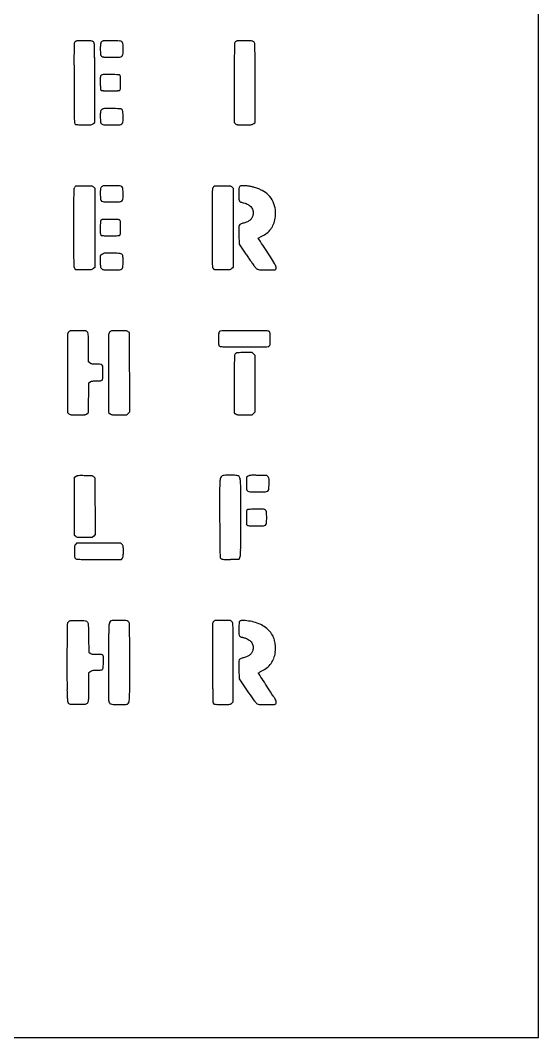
# Model space of a CAD drawing. Header units: centimetres. Extents: x 0 to 40, y 0 to 40.
# Drawn here: x 29.78 to 40, y 0 to 20.06 of the extents above; entities that cross this region are included whole.
import ezdxf

# ---------------------------------------------------------------- set-up
doc = ezdxf.new("R2010")
doc.units = ezdxf.units.CM
doc.header["$MEASUREMENT"] = 0
doc.layers.add('test v4_0', color=7, linetype='Continuous')

msp = doc.modelspace()

# ---------------------------------------------------------------- linework, layer by layer
at = {"layer": 'test v4_0'}
for p, q in [((40, 0), (40, 40)), ((31.25, 18.049), (31.25, 18.827)), ((34, 18.822), (34, 18.043)), ((34.41, 18.049), (34.41, 18.828)), ((31.225, 18.025), (31.25, 18.049)), ((34, 18.043), (34.023, 18.022)), ((34.385, 18.025), (34.41, 18.049)), ((30.861, 16.774), (30.881, 16.8)), ((30.881, 16.8), (31.041, 16.8)), ((31.225, 16.775), (31.25, 16.751)), ((31.25, 16.751), (31.25, 15.189)), ((33.591, 16.774), (33.611, 16.8)), ((33.611, 16.8), (33.771, 16.8)), ((33.955, 16.775), (33.98, 16.751)), ((33.98, 16.751), (33.98, 15.189)), ((34.092, 15.83), (34.095, 15.645)), ((34.472, 15.765), (34.544, 15.802)), ((34.515, 15.7), (34.472, 15.765)), ((34.095, 15.645), (34.217, 15.47)), ((31.391, 15.444), (31.36, 15.418)), ((31.36, 15.418), (31.36, 15.304)), ((30.881, 15.14), (30.861, 15.166)), ((31.041, 15.14), (30.881, 15.14)), ((31.25, 15.189), (31.225, 15.165)), ((33.611, 15.14), (33.591, 15.166)), ((33.771, 15.14), (33.611, 15.14)), ((33.98, 15.189), (33.955, 15.165)), ((31.935, 13.902), (31.911, 13.921)), ((31.94, 12.339), (31.935, 13.902)), ((31.13, 13.329), (31.13, 13.593)), ((34.352, 13.51), (34.208, 13.509)), ((34.41, 13.452), (34.352, 13.51)), ((34.41, 12.338), (34.41, 13.452)), ((31.155, 13.305), (31.13, 13.329)), ((30.712, 13.092), (30.715, 12.328)), ((31.522, 13.082), (31.525, 12.328)), ((31.125, 12.328), (31.135, 12.912)), ((31.135, 12.912), (31.159, 12.931)), ((34, 12.894), (34, 12.321)), ((30.715, 12.328), (30.743, 12.304)), ((31.097, 12.304), (31.125, 12.328)), ((31.525, 12.328), (31.553, 12.304)), ((31.731, 12.28), (31.882, 12.28)), ((31.882, 12.28), (31.911, 12.309)), ((31.911, 12.309), (31.94, 12.339)), ((34, 12.321), (34.026, 12.301)), ((34.202, 12.28), (34.352, 12.28)), ((34.352, 12.28), (34.41, 12.338)), ((30.85, 11.05), (30.883, 11.071)), ((30.85, 9.901), (30.85, 11.05)), ((31.232, 11.062), (31.255, 11.039)), ((31.255, 11.039), (31.26, 9.919)), ((34.273, 11.07), (34.24, 11.05)), ((34.24, 11.05), (34.24, 10.926)), ((34.642, 11.085), (34.473, 11.088)), ((34.667, 11.056), (34.642, 11.085)), ((30.876, 9.881), (30.85, 9.901)), ((31.202, 9.86), (31.052, 9.86)), ((31.231, 9.889), (31.202, 9.86)), ((31.26, 9.919), (31.231, 9.889)), ((30.893, 9.75), (30.872, 9.727)), ((31.767, 9.75), (30.893, 9.75)), ((31.791, 9.724), (31.767, 9.75)), ((31.333, 9.43), (31.78, 9.43)), ((31.78, 9.43), (31.797, 9.457)), ((33.924, 9.432), (34.095, 9.435)), ((34.095, 9.435), (34.112, 9.47)), ((31.13, 7.891), (31.135, 7.602)), ((31.135, 7.602), (31.16, 7.581)), ((33.98, 6.619), (33.98, 7.397)), ((34.092, 7.262), (34.095, 7.075)), ((31.161, 7.214), (31.13, 7.188)), ((31.13, 7.188), (31.13, 6.921)), ((34.095, 7.075), (34.229, 6.88)), ((33.955, 6.595), (33.98, 6.619)), ((0, 0), (40, 0))]:
    msp.add_line(p, q, dxfattribs=at)
for centre, radius, start, end in [((81.19, 18.91), 50.35, 179.2147, 179.4207), ((30.891, 19.599), 0.0462, 151.845, 179.2148), ((30.893, 19.598), 0.048, 139.6622, 151.8451), ((30.925, 19.571), 0.0903, 132.0684, 139.6621), ((30.926, 19.57), 0.0913, 124.5007, 132.0683), ((30.903, 19.603), 0.0519, 112.9577, 124.5006), ((30.901, 19.608), 0.0461, 93.532, 112.9577), ((31.025, 17.599), 2.059, 92.2705, 93.532), ((31.012, 17.937), 1.72, 90.4612, 92.2705), ((31.019, 17.061), 2.597, 89.1324, 90.4612), ((30.907, 9.655), 10.003, 88.5644, 89.1324), ((31.15, 19.38), 0.276, 80.9896, 88.5643), ((31.185, 19.595), 0.0575, 59.1111, 80.9896), ((31.184, 19.594), 0.0585, 37.5142, 59.1111), ((31.183, 19.594), 0.0596, 3.835, 37.5142), ((28.99, 19.447), 2.258, 1.3851, 3.835), ((23.314, 19.309), 7.935, 0.1059, 1.3851), ((33.028, 19.492), 1.668, 177.4177, 180), ((32.62, 19.492), 1.26, 180, 184.7364), ((31.554, 19.558), 0.192, 164.7689, 177.4177), ((31.434, 19.591), 0.0677, 140.4781, 164.7689), ((31.425, 19.598), 0.0565, 112.6796, 140.4781), ((31.421, 19.607), 0.0466, 93.0687, 112.6795), ((31.57, 16.835), 2.822, 92.0344, 93.0687), ((31.547, 17.485), 2.172, 90.4286, 92.0344), ((31.556, 16.278), 3.379, 89.2753, 90.4285), ((31.546, 15.483), 4.174, 87.2904, 89.2753), ((31.739, 19.576), 0.0774, 52.5289, 87.2905), ((31.756, 19.597), 0.0505, 4.3753, 52.5289), ((30.423, 19.495), 1.387, 0, 4.3753), ((30.454, 19.495), 1.356, 355.487, 360), ((91.832, 18.645), 57.835, 179.05305, 179.23594), ((34.05, 19.6), 0.0448, 151.8451, 179.053), ((34.052, 19.599), 0.0465, 139.4488, 151.8451), ((34.084, 19.572), 0.0888, 131.8053, 139.4488), ((34.085, 19.571), 0.0901, 124.2003, 131.8052), ((34.063, 19.602), 0.0521, 112.7415, 124.2003), ((34.061, 19.607), 0.0465, 93.5079, 112.7415), ((34.187, 17.561), 2.096, 92.2664, 93.5079), ((34.173, 17.911), 1.747, 90.4811, 92.2664), ((34.18, 17.019), 2.638, 89.1704, 90.4811), ((34.084, 10.346), 9.312, 88.5721, 89.1705), ((34.308, 19.35), 0.305, 81.4842, 88.5721), ((34.343, 19.587), 0.0656, 61.8091, 81.4842), ((34.349, 19.598), 0.0538, 38.9658, 61.8091), ((34.348, 19.597), 0.0551, 3.7276, 38.9658), ((32.059, 19.448), 2.349, 1.3622, 3.7275), ((26.417, 19.313), 7.993, 0.0893, 1.3622), ((54.151, 19.183), 23.31, 179.4206, 180.0128), ((-287.396, 18.736), 318.646, 0.01643, 0.10581), ((31.412, 19.392), 0.0481, 184.7364, 235.1337), ((31.432, 19.421), 0.0833, 235.1338, 268.2801), ((31.585, 24.504), 5.169, 268.2801, 270), ((31.585, 24.478), 5.143, 270, 271.7329), ((31.738, 19.419), 0.0818, 271.7329, 305.417), ((31.757, 19.392), 0.0487, 305.4171, 355.487), ((58.107, 19.095), 24.107, 179.2359, 179.8088), ((-284.455, 18.829), 318.865, 359.99998, 0.08936), ((144.919, 19.203), 114.077, 180.0128, 180.19523), ((139.743, 18.822), 105.743, 179.80885, 179.99999), ((36.982, 18.832), 5.622, 179.2004, 180), ((31.719, 18.905), 0.359, 173.2428, 179.2004), ((31.452, 18.937), 0.0897, 159.5024, 173.2427), ((31.388, 18.96), 0.0218, 120.2185, 159.5024), ((31.415, 18.916), 0.0736, 90.7563, 120.2185), ((31.537, 9.67), 9.32, 89.8146, 90.7563), ((31.525, 6.235), 12.755, 89.1117, 89.8146), ((31.723, 18.953), 0.0358, 45, 89.1117), ((31.734, 18.964), 0.0197, 8.0703, 44.9999), ((31.235, 18.893), 0.524, 4.6355, 8.0702), ((31.013, 18.875), 0.747, 1.2618, 4.6354), ((28.958, 18.83), 2.802, 360, 1.2618), ((374.467, 19.985), 343.627, 180.19518, 180.27975), ((34.238, 18.832), 2.878, 180, 181.2433), ((32.121, 18.786), 0.76, 181.2432, 184.589), ((31.895, 18.767), 0.534, 184.5891, 187.9885), ((31.386, 18.696), 0.0198, 187.9885, 225), ((31.386, 18.696), 0.0202, 225, 263.7269), ((31.477, 19.522), 0.85, 263.7269, 266.3477), ((31.496, 19.823), 1.153, 266.3478, 269.102), ((31.56, 23.89), 5.22, 269.1021, 270), ((31.56, 23.89), 5.22, 270, 270.8979), ((31.624, 19.823), 1.153, 270.898, 273.6522), ((31.643, 19.522), 0.85, 273.6523, 276.2731), ((31.734, 18.696), 0.0202, 276.2731, 315), ((31.734, 18.696), 0.0197, 315.0001, 351.9297), ((31.235, 18.767), 0.524, 351.9298, 355.3645), ((31.013, 18.785), 0.747, 355.3646, 358.7382), ((28.958, 18.83), 2.802, 358.7382, 0), ((38.537, 18.345), 7.692, 180.2797, 181.581), ((31.598, 18.222), 0.237, 171.0625, 178.9268), ((31.436, 18.248), 0.0739, 154.3807, 171.0625), ((31.432, 18.25), 0.0688, 136.7881, 154.3806), ((31.424, 18.257), 0.0585, 114.065, 136.7882), ((31.434, 18.235), 0.0828, 96.5409, 114.0651), ((31.471, 17.911), 0.409, 90.4731, 96.541), ((31.584, 4.328), 13.992, 90, 90.4732), ((31.584, 13.511), 4.809, 88.153, 90), ((31.736, 18.234), 0.0839, 54.4577, 88.153), ((31.755, 18.261), 0.0504, 4.7328, 54.4576), ((30.515, 18.158), 1.295, 360, 4.7328), ((33.36, 18.202), 2.514, 181.5811, 183.7566), ((34.991, 18.159), 3.631, 178.9268, 180), ((32.56, 18.159), 1.2, 180, 184.986), ((31.414, 18.059), 0.0496, 184.986, 235.1942), ((30.402, 18.158), 1.408, 355.6743, 0), ((30.883, 18.039), 0.0312, 183.7566, 233.8295), ((30.888, 18.046), 0.0397, 233.8294, 260.2003), ((30.942, 18.359), 0.358, 260.2003, 265.4404), ((30.976, 18.785), 0.784, 265.4404, 269.0555), ((31.042, 22.819), 4.819, 269.0555, 270), ((31.042, 28.301), 10.301, 270, 270.5677), ((31.141, 18.314), 0.314, 270.5677, 277.6358), ((31.174, 18.074), 0.0717, 277.6357, 296.7844), ((31.171, 18.079), 0.0766, 296.7843, 315), ((31.435, 18.089), 0.0862, 235.1942, 268.1951), ((31.588, 22.953), 4.953, 268.195, 270), ((31.588, 23.289), 5.289, 270, 271.6718), ((31.74, 18.082), 0.0793, 271.6719, 305.5015), ((31.759, 18.056), 0.0475, 305.5015, 355.6743), ((34.066, 18.067), 0.0627, 226.7881, 247.5045), ((34.077, 18.094), 0.0914, 247.5045, 263.1295), ((34.111, 18.376), 0.376, 263.1295, 269.3622), ((34.204, 26.688), 8.688, 269.3622, 270), ((34.204, 28.082), 10.082, 270, 270.5751), ((34.302, 18.311), 0.31, 270.5751, 277.6869), ((34.334, 18.074), 0.0713, 277.6869, 296.8684), ((34.331, 18.079), 0.0768, 296.8683, 315), ((35.351, 16.637), 3.991, 178.9929, 180), ((31.555, 16.704), 0.194, 169.9329, 178.9928), ((31.423, 16.727), 0.0599, 150.024, 169.9329), ((31.446, 16.714), 0.0872, 135, 150.0241), ((31.436, 16.724), 0.0733, 115.5377, 135), ((31.438, 16.72), 0.0779, 96.9331, 115.5377), ((31.474, 16.427), 0.373, 90.4736, 96.933), ((31.586, 2.824), 13.976, 90, 90.4735), ((31.586, 12.188), 4.612, 88.1033, 90), ((31.736, 16.715), 0.0829, 54.185, 88.1034), ((31.755, 16.741), 0.0505, 4.7226, 54.185), ((30.518, 16.639), 1.292, 0, 4.7226), ((37.976, 16.632), 3.886, 178.9595, 180), ((34.519, 16.695), 0.428, 173.6943, 178.9595), ((34.24, 16.726), 0.148, 164.0134, 173.6942), ((34.135, 16.756), 0.0389, 137.8553, 164.0133), ((34.14, 16.752), 0.045, 98.7692, 137.8553), ((34.183, 16.472), 0.327, 89.7247, 98.7691), ((34.182, 16.28), 0.52, 82.1909, 89.7246), ((34.094, 15.637), 1.169, 78.0782, 82.1909), ((33.877, 14.611), 2.218, 76.3372, 78.0782), ((34.288, 16.302), 0.477, 70.8941, 76.3371), ((34.285, 16.291), 0.488, 65.534, 70.8941), ((33.494, 14.555), 2.396, 63.8858, 65.534), ((34.348, 16.296), 0.457, 44.0485, 63.8857), ((32.528, 16.637), 1.168, 180, 185.0664), ((31.414, 16.538), 0.0495, 185.0665, 235.2096), ((31.435, 16.568), 0.086, 235.2096, 268.1669), ((31.586, 21.303), 4.823, 268.1668, 270), ((31.586, 21.534), 5.054, 270, 271.7498), ((31.738, 16.564), 0.0819, 271.7498, 305.339), ((31.757, 16.537), 0.0486, 305.339, 355.4096), ((30.492, 16.639), 1.318, 355.4096, 360), ((36.689, 16.632), 2.599, 180, 182.1797), ((34.168, 16.536), 0.0759, 182.1796, 210.1226), ((34.141, 16.521), 0.0454, 210.1226, 251.0637), ((34.332, 17.076), 0.633, 251.0637, 257.0369), ((34.326, 16.275), 0.488, 25.1761, 44.0485), ((34.302, 16.263), 0.514, 6.8407, 25.176), ((34.258, 16.258), 0.558, 349.5953, 6.8406), ((32.122, 16.014), 0.762, 175.4154, 178.7585), ((31.896, 16.032), 0.535, 172.0193, 175.4153), ((31.386, 16.104), 0.0198, 135, 172.0193), ((31.4, 16.09), 0.0394, 90.8108, 135), ((31.56, 4.773), 11.358, 90, 90.8108), ((31.56, 4.773), 11.358, 89.1892, 90), ((31.72, 16.09), 0.0394, 45, 89.1892), ((31.734, 16.104), 0.0198, 7.9807, 45), ((31.224, 16.032), 0.535, 4.5847, 7.9807), ((30.998, 16.014), 0.762, 1.2415, 4.5846), ((34.316, 15.585), 0.495, 105.0265, 112.8237), ((34.183, 16.272), 0.635, 338.5941, 349.5954), ((34.246, 15.968), 2.886, 178.7585, 180), ((37.917, 15.968), 6.557, 180, 180.7192), ((31.662, 15.89), 0.302, 180.7193, 187.4459), ((31.427, 15.859), 0.0641, 187.4459, 205.3515), ((31.693, 15.859), 0.0641, 334.6485, 352.5541), ((31.458, 15.89), 0.302, 352.5541, 359.2807), ((28.874, 15.968), 2.886, 360, 1.2415), ((25.203, 15.968), 6.557, 359.2808, 360), ((34.208, 15.973), 0.117, 157.597, 179.7593), ((40.934, 15.944), 6.843, 179.7592, 180.9533), ((34.142, 16), 0.0456, 112.8237, 157.597), ((34.271, 16.341), 0.604, 296.8803, 308.2712), ((34.391, 16.189), 0.411, 308.2712, 323.491), ((34.387, 16.192), 0.416, 323.4911, 338.5941), ((31.391, 15.842), 0.0247, 205.3514, 241.8451), ((31.397, 15.853), 0.0367, 241.8451, 265.3349), ((31.547, 17.7), 1.89, 265.3349, 266.7205), ((31.531, 17.422), 1.612, 266.7205, 268.7109), ((31.56, 18.689), 2.879, 268.7109, 270), ((31.56, 18.689), 2.879, 270, 271.2891), ((31.589, 17.422), 1.612, 271.2891, 273.2795), ((31.573, 17.7), 1.89, 273.2795, 274.6651), ((31.723, 15.853), 0.0367, 274.6651, 298.1549), ((31.729, 15.842), 0.0247, 298.1549, 334.6486), ((-4.137, -10.056), 46.447, 33.2308, 33.6773), ((31.463, 15.358), 0.113, 115.9542, 130.0787), ((31.449, 15.387), 0.0804, 97.7392, 115.9543), ((31.481, 15.154), 0.316, 90.5812, 97.7393), ((31.581, 5.265), 10.205, 90, 90.5812), ((31.581, 12.275), 3.195, 88.0637, 90), ((31.677, 15.106), 0.362, 78.4568, 88.0638), ((31.727, 15.351), 0.112, 58.9877, 78.4568), ((31.761, 15.408), 0.0457, 20.9936, 58.9877), ((233.828, 154.384), 243.191, 214.83487, 214.8555), ((35.44, 15.304), 4.08, 180.0001, 180.9936), ((31.768, 15.411), 0.0383, 3.9177, 20.9936), ((30.126, 15.298), 1.684, 2.7953, 3.9176), ((30.623, 15.297), 1.187, 355.0152, 0), ((30.403, 15.312), 1.407, 1.1869, 2.7953), ((29.7, 15.297), 2.11, 360, 1.1869), ((227.711, 150.124), 235.737, 214.85552, 214.8766), ((207.704, 136.179), 211.349, 214.87667, 214.89706), ((57.597, 31.474), 28.333, 214.8971, 214.9869), ((32.987, 14.267), 2.065, 28.9508, 33.2308), ((34.394, 15.045), 0.457, 18.6411, 28.9508), ((31.557, 15.236), 0.196, 180.9936, 190.0066), ((31.423, 15.213), 0.0601, 190.0065, 209.9131), ((31.446, 15.226), 0.087, 209.9131, 225), ((31.436, 15.216), 0.0731, 225.0001, 244.5529), ((31.439, 15.221), 0.0784, 244.553, 263.1142), ((31.474, 15.518), 0.378, 263.1143, 269.5323), ((31.588, 29.411), 14.271, 269.5323, 270), ((31.588, 19.692), 4.552, 270, 271.9022), ((31.736, 15.227), 0.0841, 271.9023, 305.3003), ((31.756, 15.199), 0.0498, 305.3003, 355.0152), ((34.813, 15.529), 0.523, 214.9868, 218.5645), ((34.757, 15.483), 0.45, 218.5645, 222.5676), ((34.714, 15.444), 0.393, 222.5676, 226.4629), ((34.475, 15.193), 0.0454, 226.4628, 245.5046), ((34.504, 15.256), 0.115, 245.5045, 268.772), ((34.633, 21.287), 6.147, 268.772, 270.1053), ((34.626, 25.006), 9.866, 270.1052, 270.9647), ((34.792, 15.178), 0.0375, 270.9646, 315), ((34.791, 15.179), 0.0379, 315, 18.6411), ((302.874, 12.684), 272.163, 179.75256, 179.79931), ((30.791, 13.859), 0.0781, 166.2418, 179.7526), ((30.769, 13.865), 0.0557, 155.1743, 166.2419), ((30.834, 13.834), 0.128, 149.218, 155.1743), ((30.84, 13.831), 0.134, 143.3427, 149.2179), ((30.799, 13.861), 0.0838, 135, 143.3427), ((30.773, 13.887), 0.047, 110.106, 135), ((30.793, 13.833), 0.105, 96.4229, 110.106), ((30.828, 13.523), 0.416, 90.6824, 96.4229), ((30.916, 6.175), 7.765, 90, 90.6823), ((30.916, 11.33), 2.61, 88.6616, 90), ((30.938, 12.284), 1.655, 86.7791, 88.6615), ((30.909, 11.772), 2.169, 85.5784, 86.7791), ((31.074, 13.901), 0.0337, 61.845, 85.5784), ((31.068, 13.889), 0.0463, 20.1435, 61.845), ((30.909, 13.831), 0.216, 6.832, 20.1435), ((30.298, 13.758), 0.83, 0.8562, 6.832), ((208.603, 12.935), 177.083, 179.7064, 179.77722), ((31.671, 13.842), 0.149, 169.7119, 179.7064), ((31.616, 13.852), 0.0926, 160.691, 169.712), ((31.663, 13.835), 0.142, 154.1441, 160.691), ((31.656, 13.839), 0.134, 147.482, 154.1441), ((31.592, 13.88), 0.0579, 135, 147.482), ((31.583, 13.889), 0.0453, 109.3682, 134.9999), ((31.604, 13.827), 0.111, 96.2218, 109.3682), ((31.64, 13.499), 0.44, 90.6692, 96.2219), ((31.729, 5.891), 8.049, 90, 90.6692), ((31.729, 6.642), 7.298, 89.2761, 90), ((31.815, 13.456), 0.483, 84.021, 89.2761), ((31.851, 13.802), 0.136, 72.5174, 84.021), ((31.874, 13.875), 0.0589, 51.0048, 72.5174), ((37.171, 13.777), 3.481, 178.8912, 180), ((34.093, 13.837), 0.402, 173.4632, 178.8911), ((33.834, 13.866), 0.142, 163.598, 173.4633), ((33.736, 13.895), 0.0391, 137.8553, 163.5979), ((33.732, 13.899), 0.0346, 96.0543, 137.8553), ((33.824, 13.032), 0.906, 92.1299, 96.0543), ((33.913, 10.641), 3.298, 90.1626, 92.1299), ((34.198, -89.959), 103.899, 90.00005, 90.16254), ((34.198, -71.966), 85.906, 89.81317, 89.99996), ((34.465, 9.939), 4, 88.0791, 89.8131), ((34.55, 12.479), 1.46, 85.3439, 88.0791), ((34.666, 13.895), 0.0387, 47.8553, 85.344), ((34.667, 13.896), 0.037, 20.8779, 47.8553), ((34.614, 13.876), 0.0932, 7.3532, 20.8778), ((34.389, 13.847), 0.321, 0.9841, 7.3531), ((30.596, 13.782), 4.114, 360, 0.9841), ((19.266, 13.593), 11.864, 360, 0.8562), ((39.379, 13.777), 5.689, 180, 180.7854), ((33.917, 13.702), 0.227, 180.7855, 188.9132), ((33.745, 13.675), 0.0519, 188.9132, 210.3667), ((33.737, 13.671), 0.0432, 210.3668, 234.9915), ((34.664, 13.665), 0.0391, 317.8553, 343.52), ((34.567, 13.693), 0.141, 343.52, 353.4189), ((34.312, 13.723), 0.397, 353.4189, 358.8777), ((31.301, 13.782), 3.409, 358.8777, 360), ((87.569, 13.438), 56.858, 179.7992, 180.0527), ((84.262, 13.418), 52.741, 179.7773, 180.0495), ((33.741, 13.677), 0.0506, 234.9915, 265.9146), ((33.872, 15.503), 1.881, 265.9146, 268.193), ((33.955, 18.13), 4.51, 268.1931, 269.791), ((34.206, 86.972), 73.352, 269.79099, 270), ((35.799, 13.329), 1.797, 175.8133, 178.2952), ((34.038, 13.458), 0.0319, 131.0605, 175.8133), ((34.096, 13.392), 0.12, 126.2807, 131.0605), ((34.125, 13.353), 0.168, 122.5697, 126.2807), ((34.117, 13.364), 0.154, 118.7947, 122.5697), ((34.068, 13.455), 0.0511, 110.1882, 118.7948), ((34.063, 13.468), 0.037, 92.9281, 110.1882), ((34.25, 9.805), 3.705, 92.2812, 92.9282), ((34.2, 11.052), 2.457, 91.1237, 92.2812), ((34.23, 9.539), 3.971, 90.3158, 91.1236), ((34.206, 115.621), 102.001, 270.00005, 270.16415), ((34.488, 16.867), 3.247, 270.1642, 272.1471), ((34.577, 14.51), 0.888, 272.1471, 276.1177), ((34.668, 13.661), 0.0345, 276.1177, 317.8553), ((136.872, 13.483), 106.16, 180.05261, 180.21144), ((31.278, 12), 1.28, 85.9274, 90), ((31.365, 13.233), 0.0434, 38.8949, 85.9275), ((31.354, 13.224), 0.0582, 1.2286, 38.8949), ((127.296, 13.456), 95.775, 180.04958, 180.22376), ((39.055, 13.232), 5.054, 178.2952, 179.8625), ((179.955, 12.894), 145.955, 179.86251, 180.00002), ((26.792, 13.207), 4.621, 357.9077, 358.8354), ((28.726, 13.168), 2.687, 358.8355, 1.2286), ((31.279, 14.102), 1.152, 270, 272.1125), ((31.305, 13.414), 0.464, 272.1125, 276.2802), ((31.32, 13.27), 0.319, 276.2802, 280.8621), ((31.375, 12.986), 0.0297, 280.862, 306.9773), ((31.378, 12.982), 0.025, 306.9772, 342.6155), ((31.27, 13.016), 0.138, 342.6155, 352.6608), ((30.975, 13.054), 0.436, 352.6609, 357.9076), ((30.804, 12.375), 0.0934, 229.3023, 244.9545), ((30.799, 12.364), 0.0819, 244.9546, 262.2338), ((30.83, 12.591), 0.31, 262.2339, 269.3242), ((30.92, 20.225), 7.945, 269.3241, 270), ((30.92, 20.218), 7.938, 270, 270.6763), ((31.01, 12.591), 0.311, 270.6762, 277.7615), ((31.041, 12.365), 0.082, 277.7615, 295.0218), ((31.036, 12.375), 0.0934, 295.0218, 310.6807), ((31.614, 12.375), 0.0931, 229.3032, 245.0352), ((31.609, 12.365), 0.0823, 245.0352, 262.2912), ((31.64, 12.595), 0.314, 262.2912, 269.3343), ((31.731, 20.426), 8.146, 269.3342, 270), ((34.072, 12.359), 0.0742, 231.8114, 249.9841), ((34.085, 12.395), 0.113, 249.9841, 263.275), ((34.119, 12.678), 0.397, 263.275, 269.2365), ((34.202, 18.937), 6.657, 269.2365, 270), ((34.085, 10.94), 0.369, 164.2804, 176.7286), ((33.787, 11.023), 0.0604, 116.8382, 164.2804), ((33.805, 10.988), 0.0994, 92.0785, 116.8382), ((33.926, 7.646), 3.444, 90.1632, 92.0784), ((33.926, 7.82), 3.27, 88.1529, 90.1632), ((34.028, 10.973), 0.115, 65.5045, 88.1529), ((34.049, 11.021), 0.0628, 18.467, 65.5045), ((33.821, 10.945), 0.303, 3.8165, 18.467), ((34.326, 10.984), 0.101, 106.5385, 121.8351), ((34.339, 10.941), 0.147, 94.9371, 106.5385), ((34.37, 10.58), 0.509, 89.6979, 94.937), ((34.327, 2.338), 8.751, 89.0387, 89.6979), ((34.578, 10.98), 0.117, 28.3471, 40.6754), ((34.626, 11.006), 0.0622, 8.5887, 28.3472), ((36.536, 10.799), 2.824, 176.7286, 180.0302), ((31.651, 10.8), 2.478, 0.1604, 3.8165), ((35.582, 10.926), 1.342, 180, 184.6616), ((33.594, 10.945), 1.094, 353.1082, 358.3313), ((34.501, 10.987), 0.189, 359.3084, 8.5887), ((30.489, 11.035), 4.201, 358.3314, 359.3084), ((242.773, 10.908), 209.062, 180.0302, 180.18215), ((-160.533, 10.262), 194.663, 359.99881, 0.16038), ((34.297, 10.821), 0.0524, 184.6616, 233.4982), ((34.315, 10.845), 0.0827, 233.4981, 268.0539), ((34.458, 15.07), 4.309, 268.0538, 270.0745), ((34.458, 15.304), 4.543, 270.0745, 271.959), ((34.61, 10.85), 0.0871, 271.9591, 304.2207), ((34.631, 10.819), 0.0503, 304.2208, 353.1082), ((349.176, 11.246), 315.465, 180.18213, 180.27174), ((-206.017, 10.263), 240.147, 359.88977, 359.99886), ((40.574, 10.255), 6.334, 179.2526, 180), ((41.618, 10.255), 7.378, 180.0001, 180.6722), ((34.629, 10.332), 0.389, 173.5313, 179.2526), ((34.338, 10.365), 0.0959, 160.2544, 173.5312), ((34.268, 10.39), 0.0217, 120.2185, 160.2543), ((34.273, 10.382), 0.0312, 94.6495, 120.2185), ((34.438, 8.358), 2.062, 93.3791, 94.6495), ((34.411, 8.804), 1.616, 91.413, 93.3791), ((34.441, 7.625), 2.795, 90.1087, 91.413), ((34.443, 6.09), 4.33, 88.2208, 90.1088), ((34.576, 10.35), 0.068, 51.1843, 88.2208), ((34.588, 10.365), 0.0489, 3.468, 51.1842), ((32.781, 10.255), 1.859, 0, 3.468), ((32.773, 10.255), 1.867, 356.5502, 0.0001), ((34.567, 10.172), 0.327, 180.6723, 187.1359), ((34.31, 10.14), 0.068, 187.1358, 204.5401), ((34.271, 10.122), 0.0245, 204.54, 241.8451), ((34.277, 10.133), 0.0366, 241.845, 265.2616), ((34.425, 11.927), 1.837, 265.2616, 266.6674), ((34.41, 11.66), 1.569, 266.6675, 268.6797), ((34.437, 12.845), 2.755, 268.6797, 270), ((34.437, 14.293), 4.203, 270, 271.9244), ((34.576, 10.16), 0.0674, 271.9243, 309.1207), ((34.588, 10.146), 0.0492, 309.1207, 356.5502), ((34.97, 9.583), 4.12, 179.0054, 180), ((31.103, 9.651), 0.252, 171.3812, 179.0053), ((30.928, 9.677), 0.0757, 154.7852, 171.3811), ((30.921, 9.68), 0.068, 136.7882, 154.7853), ((31.722, 9.66), 0.0937, 29.1373, 43.2118), ((31.749, 9.675), 0.0637, 10.335, 29.1373), ((31.626, 9.652), 0.188, 1.1609, 10.335), ((28.61, 9.591), 3.205, 0, 1.1608), ((41.442, 9.787), 7.727, 180.2717, 181.5687), ((24.96, 9.818), 9.169, 358.7278, 359.8898), ((34.548, 9.583), 3.698, 180, 181.0473), ((31.152, 9.521), 0.302, 181.0473, 187.6111), ((30.942, 9.493), 0.0898, 187.6111, 201.3484), ((30.893, 9.474), 0.0372, 201.3483, 227.8553), ((30.894, 9.475), 0.0385, 227.8553, 264.9718), ((31.001, 10.691), 1.259, 264.9718, 267.9606), ((31.083, 12.992), 3.562, 267.9607, 269.7987), ((31.333, 84.177), 74.747, 269.79876, 269.99999), ((31.735, 9.498), 0.0747, 326.7661, 342.8102), ((31.666, 9.519), 0.147, 342.8101, 352.4734), ((31.477, 9.544), 0.337, 352.4733, 358.4351), ((29.758, 9.591), 2.057, 358.4351, 360), ((36.03, 9.639), 2.313, 181.5686, 183.9344), ((33.77, 9.483), 0.0482, 183.9344, 222.1492), ((33.769, 9.483), 0.0474, 222.1492, 247.701), ((33.783, 9.516), 0.0834, 247.701, 264.4248), ((33.814, 9.834), 0.403, 264.4248, 270.3994), ((33.734, 21.343), 11.913, 270.3994, 270.9155), ((34.021, 9.516), 0.102, 333.4554, 356.6905), ((31.172, 9.68), 2.956, 356.6904, 358.7278), ((31.614, 8.122), 0.106, 91.0811, 112.0647), ((31.712, 2.937), 5.292, 89.8199, 91.0811), ((31.714, 3.508), 4.721, 88.4177, 89.8198), ((31.84, 8.086), 0.142, 70.7814, 88.4176), ((33.755, 6.169), 2.059, 92.2705, 93.532), ((33.742, 6.507), 1.72, 90.4612, 92.2705), ((33.749, 5.631), 2.597, 89.1324, 90.4612), ((33.637, -1.775), 10.003, 88.5644, 89.1324), ((33.88, 7.95), 0.276, 80.9896, 88.5643), ((34.169, 8.059), 0.167, 94.3799, 101.6101), ((34.176, 7.966), 0.26, 88.5661, 94.3799), ((34.167, 7.624), 0.602, 85.4641, 88.5662), ((34.003, 7.954), 2.478, 176.2126, 179.6407), ((31.81, 8.099), 0.281, 161.6428, 176.2127), ((31.595, 8.171), 0.0537, 112.0647, 161.6428), ((31.866, 8.159), 0.0642, 58.5413, 70.7813), ((31.85, 8.132), 0.0957, 49.4738, 58.5413), ((31.853, 8.136), 0.0909, 40.2258, 49.4738), ((31.888, 8.166), 0.0447, 24.4955, 40.2259), ((31.869, 8.157), 0.0655, 1.1297, 24.4955), ((-0.29, 7.523), 32.231, 0.8304, 1.1297), ((83.92, 7.48), 50.35, 179.2147, 179.4207), ((33.621, 8.169), 0.0462, 151.845, 179.2148), ((33.623, 8.168), 0.048, 139.6622, 151.8451), ((33.655, 8.141), 0.0903, 132.0684, 139.6621), ((33.656, 8.14), 0.0913, 124.5007, 132.0683), ((33.633, 8.173), 0.0519, 112.9577, 124.5006), ((33.631, 8.178), 0.0461, 93.532, 112.9577), ((33.915, 8.165), 0.0575, 59.1111, 80.9896), ((33.914, 8.164), 0.0585, 37.5142, 59.1111), ((33.913, 8.164), 0.0596, 3.835, 37.5142), ((31.72, 8.017), 2.258, 1.3851, 3.835), ((26.044, 7.879), 7.935, 0.1059, 1.3851), ((38.631, 7.976), 4.539, 178.7995, 179.735), ((41.838, 7.909), 7.748, 178.1586, 178.7994), ((34.296, 8.151), 0.201, 169.2504, 178.1586), ((34.136, 8.181), 0.0391, 142.1425, 169.2504), ((34.14, 8.178), 0.0436, 117.1659, 142.1426), ((34.147, 8.164), 0.0598, 101.6101, 117.1658), ((34.139, 7.264), 0.963, 68.8779, 85.4642), ((34.289, 7.654), 0.545, 43.4839, 68.878), ((34.352, 7.714), 0.459, 15.3298, 43.4839), ((262.66, 6.52), 231.14, 179.64068, 179.77544), ((11.481, 7.693), 20.459, 0.1832, 0.8305), ((56.881, 7.753), 23.31, 179.4206, 180.0128), ((-284.666, 7.306), 318.646, 0.01643, 0.10581), ((34.493, 7.995), 0.401, 179.7351, 185.2734), ((34.217, 7.969), 0.125, 185.2734, 196.3591), ((34.136, 7.946), 0.0402, 196.3591, 222.1447), ((34.151, 7.959), 0.0606, 222.1447, 232.0527), ((34.158, 7.968), 0.0712, 232.0527, 240.8321), ((34.153, 7.96), 0.062, 240.8321, 250.0676), ((34.14, 7.922), 0.0221, 250.0675, 270), ((34.231, 7.68), 0.584, 351.8431, 15.3297), ((-80.469, 7.399), 112.409, 359.99996, 0.1833), ((147.649, 7.773), 114.077, 180.0128, 180.19523), ((31.208, 7.639), 0.0745, 230.2722, 246.6134), ((31.213, 7.652), 0.0885, 246.6135, 260.9649), ((31.238, 7.807), 0.246, 260.9648, 268.513), ((31.301, 10.239), 2.678, 268.513, 269.823), ((126.618, 7.053), 95.097, 179.77546, 179.95033), ((34.207, 7.404), 0.116, 157.8748, 179.806), ((34.139, 7.431), 0.043, 111.8269, 157.8748), ((34.292, 7.051), 0.453, 103.634, 111.827), ((34.372, 7.632), 0.435, 324.3434, 339.4266), ((34.252, 7.678), 0.564, 339.4266, 351.843), ((31.248, 7.11), 0.136, 119.3157, 130.0787), ((31.215, 7.169), 0.0686, 101.3671, 119.3157), ((31.235, 7.073), 0.166, 91.423, 101.3671), ((31.29, 4.86), 2.38, 90, 91.423), ((-158.57, 7.399), 190.51, 359.83843, 0), ((377.197, 8.555), 343.627, 180.19518, 180.27975), ((41.219, 7.38), 7.128, 179.806, 180.9501), ((34.305, 7.717), 0.543, 296.4398, 309.1798), ((34.376, 7.63), 0.431, 309.1797, 324.3435), ((83.923, 7.09), 52.401, 179.9503, 180.2235), ((206.902, 7.57), 175.381, 180.22345, 180.29472), ((28.697, 6.871), 3.243, 356.8386, 359.8384), ((41.267, 6.915), 7.692, 180.2797, 181.581), ((66.379, 29.059), 39.058, 214.6, 214.8854), ((31.671, 6.668), 0.149, 180.2947, 190.2881), ((31.65, 6.665), 0.127, 190.288, 209.6167), ((31.435, 6.72), 0.5, 347.1453, 356.8386), ((36.09, 6.772), 2.514, 181.5811, 183.7566), ((36.418, 8.168), 2.532, 214.8853, 216.9867), ((35.022, 7.117), 0.785, 216.9867, 220.9956), ((33.928, 6.175), 1.013, 29.7339, 33.6668), ((34.631, 6.577), 0.203, 16.7892, 29.7339), ((34.75, 6.613), 0.0789, 354.2032, 16.7892), ((31.58, 6.625), 0.047, 209.6166, 250.1303), ((31.617, 6.726), 0.154, 250.1304, 268.0917), ((31.724, 9.946), 3.376, 268.0918, 269.9999), ((31.724, 10.591), 4.021, 270, 270.8585), ((31.747, 9.059), 2.489, 270.8584, 272.0882), ((31.702, 10.296), 3.727, 272.0881, 272.78), ((31.881, 6.612), 0.038, 272.7799, 290.9936), ((31.878, 6.619), 0.0454, 290.9937, 347.1453), ((33.613, 6.609), 0.0312, 183.7566, 233.8295), ((33.618, 6.616), 0.0397, 233.8294, 260.2003), ((33.672, 6.929), 0.358, 260.2003, 265.4404), ((33.706, 7.355), 0.784, 265.4404, 269.0555), ((33.772, 11.389), 4.819, 269.0555, 270), ((33.772, 16.871), 10.301, 270, 270.5677), ((33.871, 6.884), 0.314, 270.5677, 277.6358), ((33.904, 6.644), 0.0717, 277.6357, 296.7844), ((33.901, 6.649), 0.0766, 296.7843, 315), ((34.497, 6.661), 0.0895, 220.9956, 240.7966), ((34.496, 6.659), 0.0875, 240.7966, 268.6224), ((34.657, 13.334), 6.764, 268.6223, 269.8658), ((34.663, 16.116), 9.546, 269.8658, 270.7688), ((34.791, 6.609), 0.0388, 270.7688, 314.9999), ((34.791, 6.609), 0.0377, 314.9999, 354.2033)]:
    msp.add_arc(centre, radius, start, end, dxfattribs=at)
at = {"layer": 'test v4_0', "extrusion": (0, 0, -1)}
for centre, radius, start, end in [((-37.743, 16.473), 6.902, 0.0814, 1.4773), ((-32.402, 16.611), 1.56, 1.4773, 4.74), ((-30.91, 16.735), 0.0629, 4.74, 38.1886), ((-31.041, 6.286), 10.514, 90, 90.5608), ((-31.141, 16.482), 0.318, 90.5608, 97.5872), ((-31.173, 16.725), 0.072, 97.5872, 116.7038), ((-31.171, 16.721), 0.0764, 116.7038, 135), ((-40.473, 16.473), 6.902, 0.0814, 1.4773), ((-35.132, 16.611), 1.56, 1.4773, 4.74), ((-33.64, 16.735), 0.0629, 4.74, 38.1886), ((-33.771, 6.286), 10.514, 90, 90.5608), ((-33.871, 16.482), 0.318, 90.5608, 97.5872), ((-33.903, 16.725), 0.072, 97.5872, 116.7038), ((-33.901, 16.721), 0.0764, 116.7038, 135), ((-392.172, 15.97), 361.332, 359.99999, 0.08135), ((-394.902, 15.97), 361.332, 359.99999, 0.08135), ((-34.12, 16.155), 0.313, 102.9631, 120.0081), ((-34.173, 16.248), 0.205, 120.0081, 143.3509), ((-34.197, 16.265), 0.176, 143.3508, 168.8893), ((-34.18, 16.262), 0.194, 168.8892, 192.6632), ((-34.056, 16.556), 0.51, 246.2669, 254.9735), ((-34.177, 16.279), 0.207, 229.2233, 246.2669), ((-34.21, 16.242), 0.158, 209.215, 229.2232), ((-34.17, 16.264), 0.204, 192.6631, 209.215), ((-392.172, 15.97), 361.332, 359.91865, 0.00001), ((-394.902, 15.97), 361.332, 359.91865, 0.00001), ((-37.743, 15.467), 6.902, 358.5227, 359.9186), ((-40.473, 15.467), 6.902, 358.5227, 359.9186), ((-32.402, 15.329), 1.56, 355.26, 358.5227), ((-35.132, 15.329), 1.56, 355.26, 358.5227), ((-30.91, 15.205), 0.0629, 321.8114, 355.26), ((-31.041, 25.654), 10.514, 269.4392, 270), ((-31.141, 15.458), 0.318, 262.4128, 269.4392), ((-31.173, 15.215), 0.072, 243.2962, 262.4128), ((-31.171, 15.219), 0.0764, 225, 243.2962), ((-33.64, 15.205), 0.0629, 321.8114, 355.26), ((-33.771, 25.654), 10.514, 269.4392, 270), ((-33.871, 15.458), 0.318, 262.4128, 269.4392), ((-33.903, 15.215), 0.072, 243.2962, 262.4128), ((-33.901, 15.219), 0.0764, 225, 243.2962), ((-31.219, 13.369), 0.0917, 301.0954, 315), ((-31.202, 13.34), 0.0572, 281.2775, 301.0954), ((-31.222, 13.442), 0.161, 271.3098, 281.2776), ((-31.278, 15.881), 2.601, 270, 271.3098), ((-31.199, 12.881), 0.0648, 51.0283, 68.2478), ((-31.211, 12.851), 0.0967, 68.2477, 81.0007), ((-31.233, 12.71), 0.239, 81.0006, 88.3608), ((-31.279, 11.113), 1.837, 88.3607, 90), ((-30.938, 10.981), 0.105, 58.125, 72.4041), ((-30.946, 10.956), 0.132, 72.4041, 84.4858), ((-30.973, 10.674), 0.415, 84.4858, 90.296), ((-30.944, 4.987), 6.102, 90.296, 91.1114), ((-30.922, 3.854), 7.235, 91.1114, 91.826), ((-31.142, 10.757), 0.329, 91.8259, 98.5734), ((-31.179, 11), 0.0833, 98.5733, 115.0812), ((-31.186, 11.016), 0.0648, 115.0813, 135.0286), ((-30.922, 9.939), 0.0742, 290.0159, 308.1886), ((-30.935, 9.975), 0.113, 276.725, 290.0159), ((-30.969, 10.258), 0.397, 270.7635, 276.725), ((-31.052, 16.517), 6.657, 270, 270.7635), ((-30.898, 6.518), 1.709, 85.9138, 87.406), ((-30.893, 6.637), 1.591, 87.4059, 89.3285), ((-30.9, 5.965), 2.262, 89.3285, 90.8051), ((-30.908, 6.477), 1.75, 90.8051, 95.1854), ((-61.763, 7.538), 31.053, 0.8351, 1.1438), ((-30.782, 8.157), 0.0661, 1.1438, 24.4955), ((-30.768, 8.163), 0.0512, 24.4955, 38.0767), ((-30.799, 8.139), 0.0905, 38.0768, 46.9424), ((-30.799, 8.138), 0.0908, 46.9425, 55.7969), ((-30.778, 8.17), 0.0524, 55.797, 69.1547), ((-30.78, 8.163), 0.0605, 69.1547, 85.9138), ((-31.061, 8.167), 0.0535, 95.1854, 149.5377), ((-31.002, 8.132), 0.122, 149.5377, 178.0978), ((-15.667, 7.623), 15.465, 178.0977, 179.0076), ((-50.939, 7.696), 20.228, 0.182, 0.8351), ((-34.14, 7.857), 0.0429, 90, 103.2522), ((-33.991, 7.225), 0.692, 103.2522, 104.996), ((-33.984, 7.202), 0.716, 104.996, 107.0025), ((-33.924, 7.003), 0.924, 107.0025, 108.6601), ((-34.123, 7.594), 0.3, 108.6601, 124.693), ((-34.186, 7.684), 0.191, 124.6931, 147.2322), ((-144.432, 7.399), 113.722, 359.99999, 0.18197), ((-34.205, 7.696), 0.168, 147.2323, 171.487), ((-34.178, 7.69), 0.195, 192.6632, 210.1056), ((-34.172, 7.692), 0.201, 171.4869, 192.6632), ((-31.276, 2.273), 5.287, 90.177, 90.95), ((-31.362, 7.444), 0.116, 90.9501, 103.0139), ((-31.383, 7.533), 0.0245, 103.0139, 138.8604), ((-31.362, 7.514), 0.0524, 138.8604, 159.1832), ((-31.312, 7.495), 0.106, 159.1833, 180.9544), ((-27.947, 7.551), 3.471, 180.9544, 182.7056), ((-34.082, 7.917), 0.438, 246.4607, 256.366), ((-34.171, 7.711), 0.214, 229.5021, 246.4607), ((-34.2, 7.677), 0.169, 210.1056, 229.5021), ((-221.22, 7.399), 190.51, 359.83843, 0), ((-31.29, 8.623), 1.383, 268.1595, 270), ((-31.322, 7.626), 0.385, 263.3941, 268.1595), ((-31.339, 7.474), 0.232, 257.7922, 263.394), ((-31.385, 7.263), 0.0161, 218.4556, 257.7922), ((-31.359, 7.283), 0.0485, 184.0217, 218.4556), ((-26.697, 7.611), 4.723, 182.7055, 184.0217), ((-34.882, 6.556), 0.753, 61.3752, 63.5602), ((-34.486, 7.189), 0.00552, 0, 55.9512), ((-34.499, 7.189), 0.0189, 327.2973, 360), ((-34.799, 6.725), 0.566, 55.9513, 58.0173), ((-138.845, 74.186), 124.022, 327.22295, 327.29721), ((-34.724, 6.845), 0.424, 58.0173, 61.3753), ((-51.14, 17.713), 19.708, 326.7149, 327.2229), ((-33.953, 6.871), 3.243, 356.8386, 359.8384), ((-18.842, 6.921), 12.288, 180, 180.8381), ((-58.805, 22.745), 28.878, 326.3333, 326.7149), ((-31.215, 6.72), 0.5, 347.1453, 356.8386), ((-30.906, 6.679), 0.218, 186.7593, 200.0106), ((-30.283, 6.753), 0.845, 180.8381, 186.7594), ((-30.772, 6.619), 0.0454, 290.9937, 347.1453), ((-30.791, 6.668), 0.0984, 270.163, 290.9936), ((-30.819, 16.502), 9.933, 269.3867, 270.163), ((-30.794, 18.828), 12.259, 268.7482, 269.3867), ((-31.06, 6.635), 0.0623, 241.845, 268.7483), ((-31.068, 6.621), 0.0463, 200.0106, 241.845)]:
    msp.add_arc(centre, radius, start, end, dxfattribs=at)

doc.saveas('drawing.dxf')
